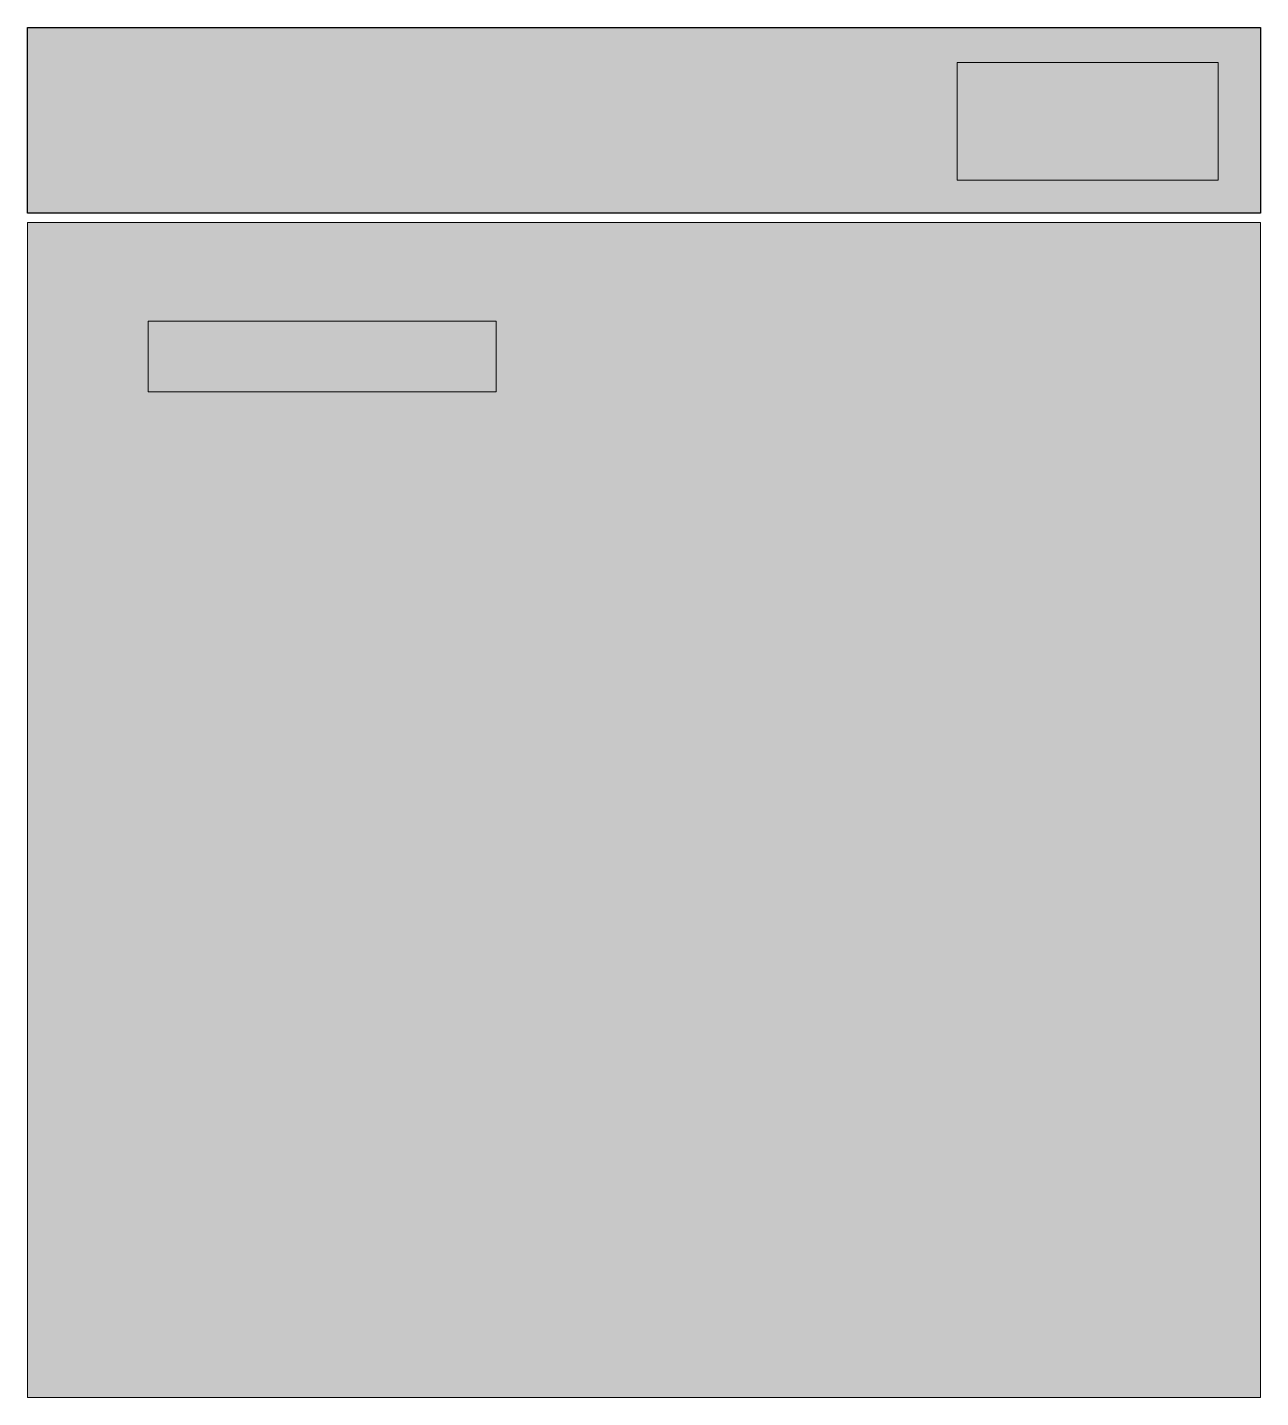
# Model space of a CAD drawing. Header units: millimetres. Extents: x 1345.43 to 1346.06, y 1285.517 to 1286.217.
import ezdxf

# ---------------------------------------------------------------- set-up
doc = ezdxf.new("R2010")
doc.units = ezdxf.units.MM
doc.layers.add('AR-SERVIÇO_máquina', color=255, linetype='Continuous')
doc.layers.add('Layout', color=8, linetype='Continuous')

# ---------------------------------------------------------------- blocks, each defined once
blk = doc.blocks.new('A$C78DB362F')
at = {"layer": 'AR-SERVIÇO_máquina'}
h = blk.add_hatch(color=254, dxfattribs=at)
h.set_gradient(color1=(214, 214, 214), color2=(156, 156, 156), one_color=1, tint=0.61)
h.paths.add_polyline_path([(0.60027, 0.63), (0, 0.63), (0, 0), (0.60027, 0)])
h.paths.add_polyline_path([(0.51383, 0.23949), (0.54985, 0.23949), (0.54985, 0.06174), (0.51383, 0.06174)], flags=16)
h.paths.add_polyline_path([(0.7, 0.63), (0.60502, 0.63), (0.60502, 0), (0.7, 0)])
h.paths.add_polyline_path([(0.62188, 0.47494), (0.62188, 0.60836), (0.68199, 0.60836), (0.68199, 0.47494)], flags=16)
h = blk.add_hatch(color=254, dxfattribs=at)
h.set_gradient(color1=(214, 214, 214), color2=(156, 156, 156), one_color=1, tint=0.61)
h.paths.add_polyline_path([(0.68199, 0.47494), (0.68199, 0.60836), (0.62188, 0.60836), (0.62188, 0.47494)])
h = blk.add_hatch(color=254, dxfattribs=at)
h.set_gradient(color1=(214, 214, 214), color2=(156, 156, 156), one_color=1, tint=0.61)
h.paths.add_polyline_path([(0.54985, 0.06174), (0.54985, 0.23949), (0.51383, 0.23949), (0.51383, 0.06174)])
at = {"layer": 'AR-SERVIÇO_máquina', "color": 250, "lineweight": 0}
for p, q in [((0.60027, 0.63), (0, 0.63)), ((0, 0.63), (0, 0)), ((0.60027, 0), (0.60027, 0.63)), ((0.60502, 0.63), (0.7, 0.63)), ((0.60502, 0), (0.60502, 0.63)), ((0.7, 0.63), (0.7, 0)), ((0.68199, 0.60836), (0.62188, 0.60836)), ((0.62188, 0.60836), (0.62188, 0.47494)), ((0.68199, 0.47494), (0.68199, 0.60836)), ((0.62188, 0.47494), (0.68199, 0.47494)), ((0.54985, 0.23949), (0.51383, 0.23949)), ((0.51383, 0.23949), (0.51383, 0.06174)), ((0.54985, 0.06174), (0.54985, 0.23949)), ((0.51383, 0.06174), (0.54985, 0.06174)), ((0, 0), (0.60027, 0)), ((0.7, 0), (0.60502, 0))]:
    blk.add_line(p, q, dxfattribs=at)
at = {"layer": 'AR-SERVIÇO_máquina', "color": 250}
blk.add_lwpolyline([(0.60502, 0), (0.7, 0), (0.7, 0.63), (0.60502, 0.63)], close=True, dxfattribs=at)

msp = doc.modelspace()

# ---------------------------------------------------------------- block references
at = {"layer": 'Layout', "xscale": -1, "rotation": 270}
msp.add_blockref('A$C78DB362F', (1345.42983, 1285.5171), dxfattribs=at)

doc.saveas('drawing.dxf')
